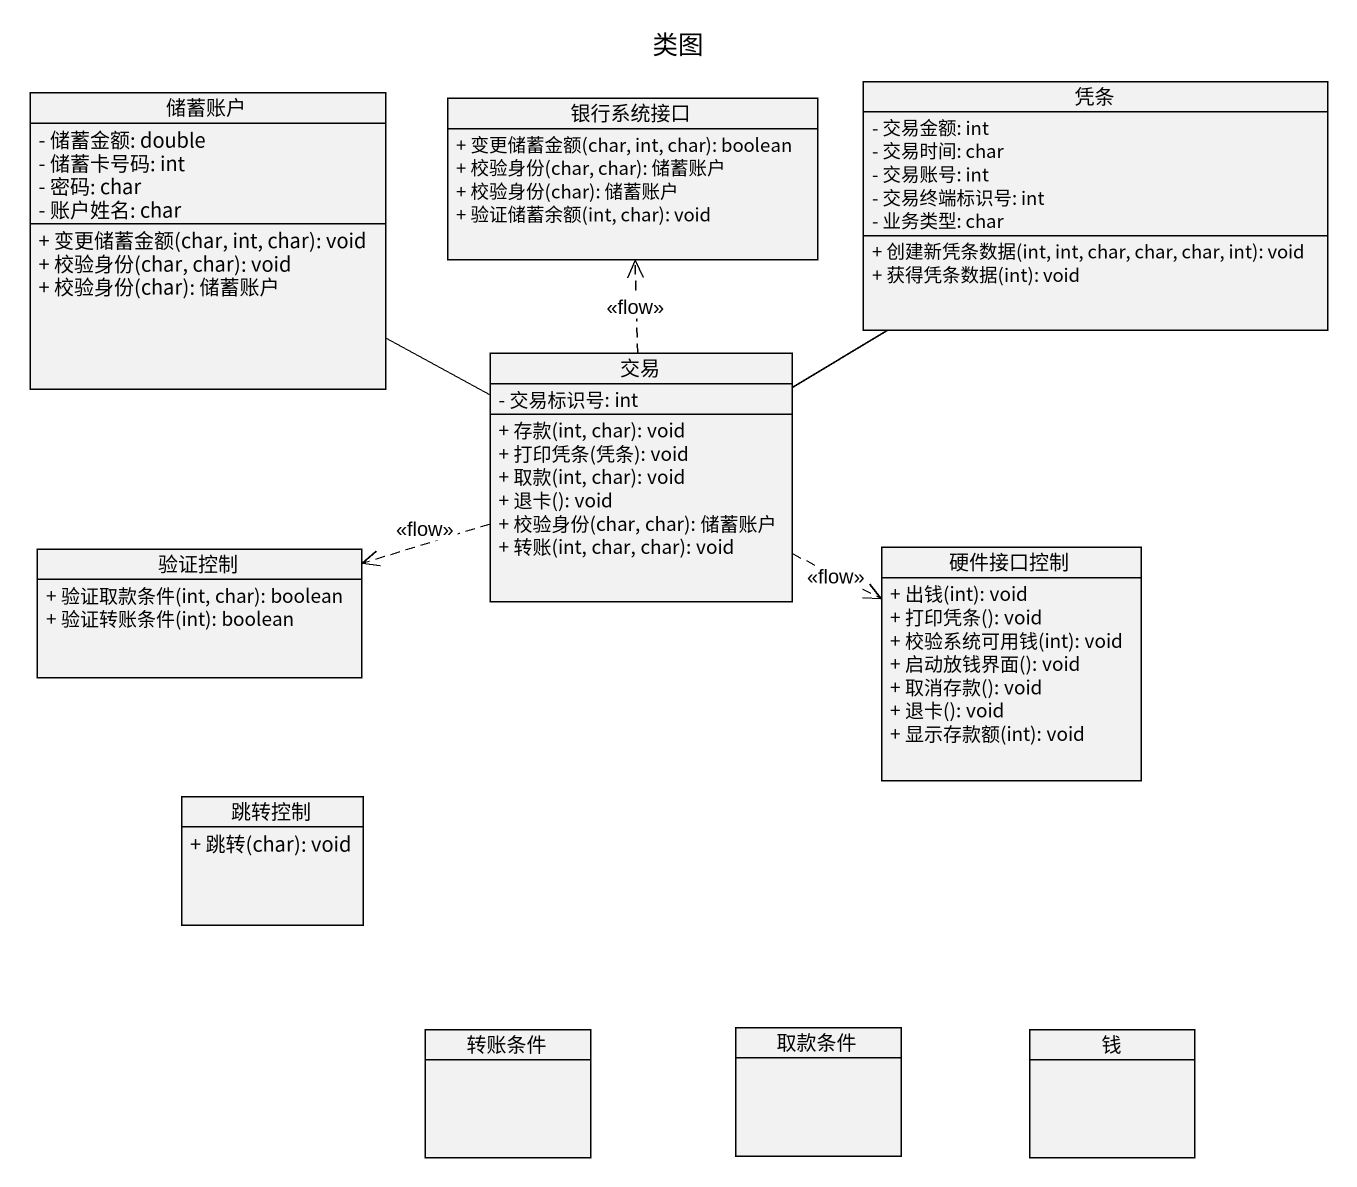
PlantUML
@startuml
title 类图
hide circle
hide empty members
skinparam classAttributeIconSize 0
class 储蓄账户 {
  - 储蓄金额: double
  - 储蓄卡号码: int
  - 密码: char
  - 账户姓名: char
  + 变更储蓄金额(char, int, char): void
  + 校验身份(char, char): void
  + 校验身份(char): 储蓄账户
}
class 银行系统接口 {
  + 变更储蓄金额(char, int, char): boolean
  + 校验身份(char, char): 储蓄账户
  + 校验身份(char): 储蓄账户
  + 验证储蓄余额(int, char): void
}
class 凭条 {
  - 交易金额: int
  - 交易时间: char
  - 交易账号: int
  - 交易终端标识号: int
  - 业务类型: char
  + 创建新凭条数据(int, int, char, char, char, int): void
  + 获得凭条数据(int): void
}
class 交易 {
  - 交易标识号: int
  + 存款(int, char): void
  + 打印凭条(凭条): void
  + 取款(int, char): void
  + 退卡(): void
  + 校验身份(char, char): 储蓄账户
  + 转账(int, char, char): void
}
class 验证控制 {
  + 验证取款条件(int, char): boolean
  + 验证转账条件(int): boolean
}
class 硬件接口控制 {
  + 出钱(int): void
  + 打印凭条(): void
  + 校验系统可用钱(int): void
  + 启动放钱界面(): void
  + 取消存款(): void
  + 退卡(): void
  + 显示存款额(int): void
}
class 跳转控制 {
  + 跳转(char): void
}
class 转账条件
class 取款条件
class 钱
储蓄账户 -right- 交易
交易 .up.> 银行系统接口 : <<flow>>
交易 -right- 凭条
交易 .left.> 验证控制 : <<flow>>
交易 .right.> 硬件接口控制 : <<flow>>
@enduml
